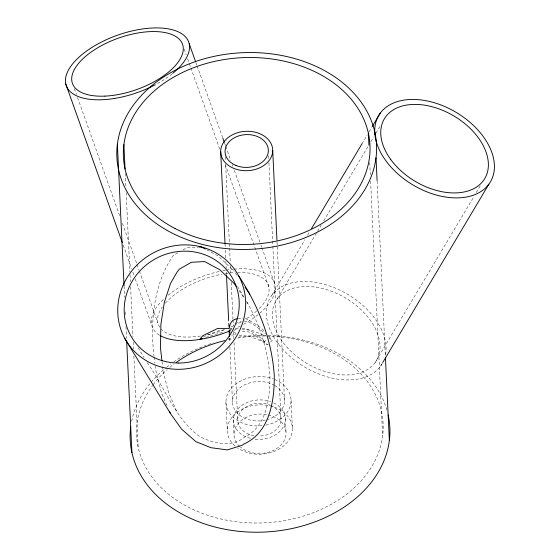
<?xml version="1.0" encoding="UTF-8"?>
<svg xmlns="http://www.w3.org/2000/svg" width="560" height="560" viewBox="0 0 560 560"><rect width="100%" height="100%" fill="white"/><g stroke="black" fill="none" stroke-linecap="round" stroke-linejoin="round"><path stroke-width="0.42" stroke-dasharray="2.8 2.1" d="M271.894 295.176L304.892 239.743M307.566 235.249L309.799 231.504M361.97 143.85L367.318 134.862M369.103 131.866L371.777 127.372M277.375 298.76L317.058 232.085M317.506 231.336L321.069 225.344M323.75 220.85L368.34 145.936M371.014 141.442L373.688 136.948M375.921 133.196L379.932 126.455M375.06 362.635A58.429 37.982 30.8 0 0 321.405 288.204A58.429 37.982 30.8 0 0 282.191 341.257A58.429 37.982 30.8 0 0 375.06 362.635L473.606 197.071M476.28 192.577L480.298 185.836M380.541 366.219L382.326 363.223M231.686 335.118L235.627 334.663L236.222 333.823M270.466 342.097L272.195 340.452L268.219 335.629M265.916 340.634L263.55 341.985C256.809 337.568 249.795 328.972 240.898 331.702M239.05 335.097L250.201 336.511L263.753 342.069L267.267 344.799L268.163 344.288M177.863 252.819L173.411 255.346L172.466 256.522C153.349 285.579 150.143 322.378 153.993 356.195M183.05 249.865L186.76 247.765L197.981 247.149M235.746 323.701L238.966 321.874L241.143 321.433M233.898 330.463L236.131 329.196L238.371 328.741M203.378 336.763L219.114 330.512L225.099 329.742M205.751 337.442L222.964 332.206M229.523 330.211L231.644 329.567M237.888 318.619L243.159 318.073M229.369 329.189L231.546 328.909M235.487 328.398L238.357 328.692M230.293 328.391L232.015 328.391M244.104 321.013C252.518 321.867 258.958 329.259 265.601 333.928M242.116 328.153C249.606 328.111 255.248 334.719 261.401 338.198L267.267 344.799M241.815 329.126L252.189 330.449L265.678 335.979M245.301 318.388C252.238 322.091 259.525 325.948 264.88 331.821M206.787 249.851L218.26 256.032L234.269 271.32M268.842 337.855L272.195 340.452M147.189 362.67C164.633 387.121 174.79 418.215 199.661 436.611C213.185 443.268 231.357 448.007 244.076 437.451C266.553 426.874 270.004 398.622 269.906 376.537C268.065 350.917 260.141 326.207 247.926 303.681L246.568 301.434M235.473 273.063L237.384 275.877M238.91 290.409L244.132 298.088M246.505 301.581L247.926 303.681M237.482 286.496L244.293 297.703M138.152 347.802L144.025 357.469M235.627 334.663L233.87 329.665M176.561 410.984L168.581 392.637L163.093 371.091L162.603 366.779M167.02 405.657L161.56 393.106L155.456 369.138L154.868 363.958M195.916 62.622L196.798 65.093M197.092 65.912L222.873 138.257M224.63 143.192L225.512 145.656M225.799 146.482L230.783 160.454M232.246 164.563L232.834 166.208M234.297 170.317L259.784 241.843M260.96 245.133L261.541 246.771M261.835 247.597L275.023 284.592M184.128 49.035L186.179 54.796M187.642 58.905L189.112 63.014M189.406 63.833L190.575 67.123M190.869 67.949L219.87 149.331M225.148 164.129L268.8 286.622M74.361 88.564L76.412 94.318M77.581 97.608L119.77 215.985M122.402 223.384L136.759 263.669M137.053 264.488L139.104 270.242M139.398 271.068L157.857 322.861M123.214 245.147L131.712 268.989M132.881 272.279L134.057 275.569M135.226 278.852L151.634 324.891M162.022 361.606L162.512 365.918M154.091 357.056L154.777 363.097M377.111 180.971L385.357 355.866M369.74 162.652L370.314 174.874M370.608 180.992L382.627 435.939M291.067 400.449L292.404 428.722M277.032 241.913L284.515 400.61M285.383 418.992L286.048 433.125M268.597 155.701L268.758 159.187M268.926 162.68L272.832 245.532M272.874 246.407L281.015 419.097M225.295 156.765L225.498 161.126M225.701 165.487L229.572 247.471M229.614 248.339L230.23 261.422M230.433 265.783L230.762 272.762M231.217 282.352L232.946 318.983M232.981 319.858L233.275 325.962M233.52 331.198L233.807 337.302M234.052 342.531L237.713 420.154M225.036 244.062L225.162 246.68M225.323 250.166L225.694 258.013M225.862 261.499L226.191 268.478M226.352 271.964L226.478 274.582M229.481 338.233L229.726 343.462M229.887 346.955L232.477 401.884M233.345 420.266L234.01 434.406M225.925 402.045L227.262 430.325M125.251 173.306L125.916 187.278M126.161 192.514L129.906 271.971M130.032 274.673L130.361 281.659M130.606 286.811L132.958 336.665M133.203 341.908L133.532 348.894M133.861 355.873L138.18 447.468M124.061 285.971L124.593 297.318M125.279 311.808L125.461 315.644M125.979 326.641L126.532 338.331M131.663 421.246A129.969 98.385 -2.7 0 1 165.956 367.773M166.635 367.227A129.969 98.385 -2.7 0 1 170.8 364.021M173.663 361.977A129.969 98.385 -2.7 0 1 206.066 345.31M208.439 344.463A129.969 98.385 -2.7 0 1 213.269 342.874M228.284 338.954A129.969 98.385 -2.7 0 1 233.387 337.96M238.49 337.127A129.969 98.385 -2.7 0 1 267.197 335.335M268.065 335.363A129.969 98.385 -2.7 0 1 387.121 410.83M268.247 414.89A26.033 19.705 -2.7 0 1 281.687 444.262A26.033 19.705 -2.7 0 1 240.415 447.111M239.785 446.558A26.033 19.705 -2.7 0 1 238.182 423.5A26.033 19.705 -2.7 0 1 266.616 414.561M270.886 405.503A21.658 16.401 -2.7 0 1 280.189 423.703A21.658 16.401 -2.7 0 1 259.49 436.03M253.883 435.61A21.658 16.401 -2.7 0 1 239.316 413.84A21.658 16.401 -2.7 0 1 270.081 405.153M237.671 338.023A123.417 93.422 -2.7 0 1 383.019 431.921A123.417 93.422 -2.7 0 1 225.162 519.925A123.417 93.422 -2.7 0 1 152.635 385.427M153.16 384.734A123.417 93.422 -2.7 0 1 167.237 369.628M169.883 367.367A123.417 93.422 -2.7 0 1 174.027 364.098M228.312 339.794A123.417 93.422 -2.7 0 1 233.415 338.758M274.617 379.477A32.585 24.668 -2.7 0 1 290.696 404.313A32.585 24.668 -2.7 0 1 265.461 425.215M262.087 425.705A32.585 24.668 -2.7 0 1 226.443 397.53A32.585 24.668 -2.7 0 1 273.126 378.903M235.011 445.998A32.585 24.668 -2.7 0 1 252.749 405.58A32.585 24.668 -2.7 0 1 291.256 435.372A32.585 24.668 -2.7 0 1 237.615 448.014M273.686 402.878A26.033 19.705 -2.7 0 1 283.297 426.881A26.033 19.705 -2.7 0 1 253.596 438.97M250.348 438.298A26.033 19.705 -2.7 0 1 235.431 412.37A26.033 19.705 -2.7 0 1 270.746 401.667M274.89 385.609A26.033 19.705 -2.7 0 1 284.123 404.152A26.033 19.705 -2.7 0 1 266.994 419.706M265.377 420.119A26.033 19.705 -2.7 0 1 232.953 398.027A26.033 19.705 -2.7 0 1 274.218 385.224M382.389 363.37A64.981 42.245 30.8 0 1 282.569 349.034A64.981 42.245 30.8 0 1 309.043 281.645A64.981 42.245 30.8 0 1 385.21 356.188M234.213 269.15A64.981 30.345 -19.6 0 1 275.17 285.362A64.981 30.345 -19.6 0 1 243.488 324.338M240.436 325.976A64.981 30.345 -19.6 0 1 235.746 328.293M159.243 334.992A64.981 30.345 -19.6 0 1 164.311 298.543M168.098 295.246A64.981 30.345 -19.6 0 1 219.632 271.418M222.838 270.76A64.981 30.345 -19.6 0 1 225.491 270.277M226.373 270.137A64.981 30.345 -19.6 0 1 233.359 269.234M172.046 73.899A64.981 30.345 -19.6 0 1 156.135 84.294M237.615 272.433A58.429 27.286 -19.6 0 1 258.167 309.589M256.802 310.863A58.429 27.286 -19.6 0 1 244.874 319.753M241.234 321.916A58.429 27.286 -19.6 0 1 236.635 324.38M233.485 325.92A58.429 27.286 -19.6 0 1 230.447 327.299M224.133 329.84A58.429 27.286 -19.6 0 1 207.172 334.81M200.571 336.014A58.429 27.286 -19.6 0 1 161.301 329.175M159.747 327.236A58.429 27.286 -19.6 0 1 162.281 307.041M165.368 303.142A58.429 27.286 -19.6 0 1 221.879 274.183M225.239 273.595A58.429 27.286 -19.6 0 1 235.081 272.531M277.935 343.14L278.264 343.588L277.935 343.14"/><path stroke-width="0.84" d="M311.577 228.501L361.97 143.85M372.225 126.623L380.247 113.134M382.774 362.474L488.894 184.177A64.981 42.245 30.8 0 0 429.219 101.395A64.981 42.245 30.8 0 0 385.609 160.398A64.981 42.245 30.8 0 0 488.894 184.177M202.475 338.436L200.011 339.185L202.741 335.72L217.826 328.391L229.432 328.391C229.411 323.785 232.19 319.158 237.146 318.773M198.842 247.107L201.432 246.967L205.254 249.025M124.719 338.317L170.436 413.504L181.608 429.177L195.902 441.644L210.896 447.692L227.402 449.918L242.466 445.151L243.537 444.178C269.857 432.691 274.582 400.729 274.253 375.2C271.852 339.5 258.307 305.529 238.686 275.877A64.981 61.166 -31.3 0 0 128.023 276.101A64.981 61.166 -31.3 0 0 178.395 369.313A64.981 61.166 -31.3 0 0 238.686 275.877M236.061 286.23L234.157 283.465L219.765 269.717L204.631 261.562L191.436 262.283L179.438 269.101L177.184 271.908L170.541 283.36L164.325 302.393L160.888 324.38L160.468 347.809L161.924 360.738M245.028 287.133L249.809 294.168M169.407 411.152L170.436 413.504M189.182 43.715L195.629 61.803M222.873 138.257L224.336 142.366M65.793 84.021L122.332 242.683M229.621 330.876L229.908 332.878M374.808 132.104L374.927 134.722M376.012 157.759A129.969 98.385 -2.7 0 1 171.339 232.694A129.969 98.385 -2.7 0 1 192.731 62.545A129.969 98.385 -2.7 0 1 376.012 157.759L377.083 180.446M385.427 357.266L389.347 440.524M368.347 133.056L368.921 145.278M272.713 150.36A26.033 19.705 -2.7 0 1 233.821 168.385A26.033 19.705 -2.7 0 1 233.555 134.246A26.033 19.705 -2.7 0 1 272.713 150.36L276.948 240.17M220.675 151.634L224.994 243.187M226.52 275.45L228.655 320.796M228.781 323.407L228.942 326.9M229.11 330.386L229.397 336.49M123.9 144.578L125.055 169.029M117.376 144.242L124.047 285.621M126.637 340.606L131.922 452.662M388.143 414.869A129.969 98.385 -2.7 0 1 264.663 532.042A129.969 98.385 -2.7 0 1 130.711 427.007M176.162 362.523A123.417 93.422 -2.7 0 1 224.938 340.578M155.365 84.7A64.981 30.345 -19.6 0 1 65.541 82.544A64.981 30.345 -19.6 0 1 148.617 28.259A64.981 30.345 -19.6 0 1 172.711 73.367M230.37 330.673A64.981 30.345 -19.6 0 1 159.992 335.447M178.731 363.041A58.429 54.992 -31.3 0 0 232.939 279.02A58.429 54.992 -31.3 0 0 133.441 279.23A58.429 54.992 -31.3 0 0 178.731 363.041M235.977 165.466A21.658 16.401 -2.7 0 0 268.345 150.465A21.658 16.401 -2.7 0 0 235.76 137.06A21.658 16.401 -2.7 0 0 235.977 165.466M175.14 228.571A123.417 93.422 -2.7 0 0 369.495 157.416A123.417 93.422 -2.7 0 0 195.454 67.004A123.417 93.422 -2.7 0 0 175.14 228.571M390.544 159.215A58.429 37.982 30.8 0 0 483.42 180.593A58.429 37.982 30.8 0 0 429.758 106.162A58.429 37.982 30.8 0 0 390.544 159.215M104.951 96.117A58.429 27.286 -19.6 0 0 182.959 45.752A58.429 27.286 -19.6 0 0 94.549 49.735A58.429 27.286 -19.6 0 0 104.951 96.117"/></g></svg>
